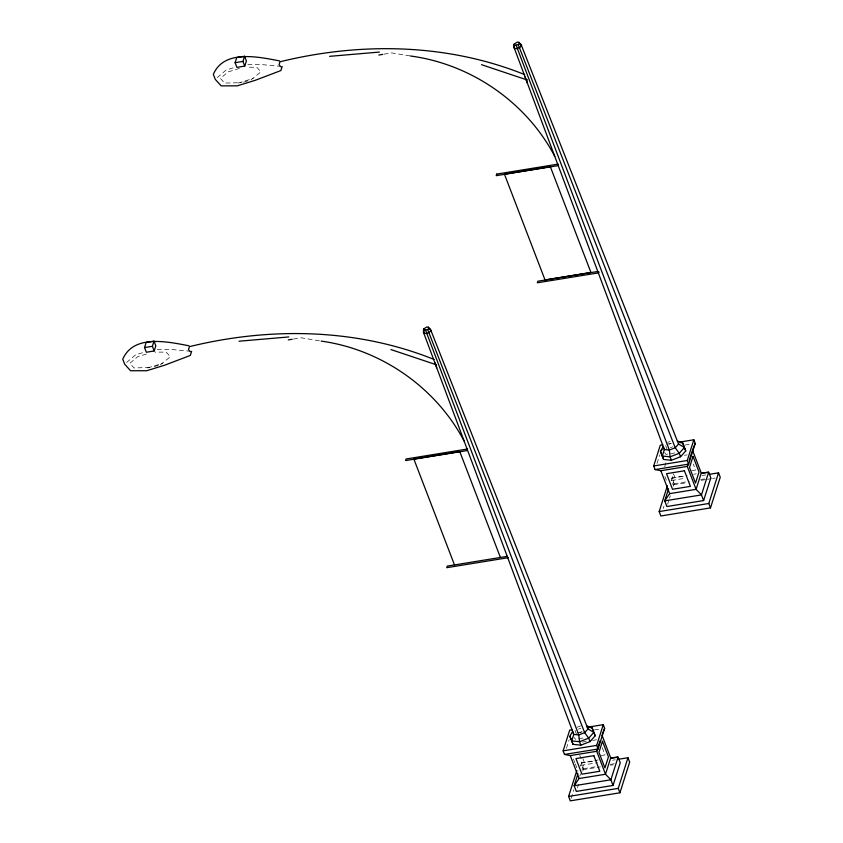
<?xml version="1.0" encoding="UTF-8"?>
<svg xmlns="http://www.w3.org/2000/svg" width="843" height="843" viewBox="0 0 843 843"><rect width="100%" height="100%" fill="white"/><g stroke="black" fill="none" stroke-linecap="round" stroke-linejoin="round"><path stroke-width="0.63" stroke-dasharray="4.21 3.16" d="M566.443 748.363L569.162 739.827M657.013 463.481L659.732 454.946M664.663 466.843L666.223 461.922M580.469 766.087L582.028 761.166M671.176 480.573L672.598 476.284L671.671 473.892M571.069 798.395L573.798 789.817M663.199 508.614L663.978 506.158M579.826 776.192L580.564 773.863M582.049 769.195L584.273 762.198L582.882 758.584M672.619 484.314L674.843 477.317L673.452 473.703M577.455 787.826L578.604 784.243M582.776 771.113L583.535 768.721L581.364 763.063L598.109 759.954M667.645 504.135L669.173 499.362M669.553 498.171L670.311 495.779M673.346 486.232L674.105 483.84L671.934 478.181L684.906 475.684M217.22 77.598L226.166 69.99L234.523 67.408M250.929 79.895L260.919 71.866L256.767 67.229L246.894 67.24M126.65 362.479L135.597 354.871L143.953 352.29M160.36 364.777L170.349 356.747L166.197 352.121L155.091 352.121M667.667 442.375L670.016 441.458M669.068 444.24L671.355 443.355M670.385 447.686L672.682 446.79M577.097 727.256L580.627 725.886M578.498 729.121L580.785 728.236M579.815 732.567L582.113 731.682M239.433 68.399L228.147 71.887L220.434 78.441L224.586 83.078L241.33 82.667M238.158 83.067L253.206 78.431M243.606 82.161L248.485 80.654M146.355 354.06L137.578 356.768L129.864 363.322L134.016 367.959L151.824 367.411M147.588 367.948L162.636 363.312M154.258 366.663L159.137 365.156M384.018 54.173L391.795 52.909L410.499 56.007M293.448 339.055L301.225 337.79L319.929 340.888M666.739 444.187L670.606 443.555M684.895 445.072L690.059 444.229M674.853 452.965L666.044 454.398L664.579 452.543M684.495 455.294L687.045 454.872M691.755 470.679L695.591 470.046L693.283 464.05M693.715 474.251L696.234 473.84M671.934 478.181L687.129 475.715M671.46 480.489L685.464 478.213M702.008 475.526L705.823 474.904M674.105 483.84L689.3 481.364M700.702 479.519L704.495 478.898M673.157 484.894L687.15 482.618M701.155 480.341L706.244 479.519M707.519 479.309L711.334 478.687M712.609 478.487L715.149 478.065M577.55 732.683L581.428 732.051M594.326 729.954L599.489 729.111M583.019 738.046L575.474 739.279L574.009 737.425M582.418 742.04L586.254 741.418M592.65 740.386L596.475 739.764M601.185 755.56L605.021 754.938L602.26 747.741M581.364 763.063L596.559 760.597M580.89 765.37L597.434 762.683M612.713 760.196L615.253 759.785M583.535 768.721L596.201 766.666M610.132 764.401L616.465 763.368M582.587 769.775L600.406 766.877M610.585 765.223L613.124 764.812M247.81 64.458L260.234 64.447L280.898 66.355M157.241 349.339L169.664 349.329L190.328 351.236M665.633 445.568L666.95 449.013M664.937 476.548L666.318 480.141M575.063 730.449L576.38 733.895M579.721 755.17L581.101 758.774M573.451 759.027L574.831 762.63M575.295 763.832L578.056 771.018"/><path stroke-width="1.26" d="M423.86 333.27L423.513 329.097L426.684 327.031L428.402 327.21L430.952 330.519L429.298 332.384L426.358 333.522L423.86 333.27L423.513 329.097M514.43 48.388L514.082 44.215L517.254 42.15L518.972 42.329L521.522 45.638L519.868 47.503L516.928 48.641L514.43 48.388L514.082 44.215M595.179 735.802L592.018 727.699L586.791 725.939L587.971 728.932L593.862 732.367L595.179 735.802L590.005 741.619L580.838 745.159L573.05 744.369L571.733 740.923L573.788 734.422L423.27 331.773M677.361 441.058L682.588 442.817L685.749 450.921L680.575 456.727L671.407 460.278L663.62 459.488L662.303 456.042L664.358 449.54L513.84 46.892M144.543 347.569L146.176 342.427L154.027 341.152L155.818 345.83L154.185 350.973L146.345 352.248L144.543 347.569L152.393 346.294L154.027 341.152M235.113 62.688L236.746 57.545L244.596 56.27L246.388 60.949L244.755 66.091L236.915 67.366L235.113 62.688L242.963 61.413L244.596 56.27M191.614 351.352L190.318 355.44L164.617 365.209L146.703 370.73L130.549 370.741L124.659 364.176L122.762 359.213C133.605 334.049 168.02 341.815 188.98 345.778M282.184 66.471L280.888 70.559L255.187 80.327L237.273 85.849L221.119 85.86L215.228 79.295L213.332 74.332C224.175 49.168 258.59 56.934 279.549 60.896M467.359 449.783L467.106 450.573L405.62 460.563L406.126 458.982L467.612 448.992M599.046 272.026L598.793 272.816L537.307 282.805L537.813 281.225L598.014 271.435M587.782 727.182L603.272 724.664L604.652 728.278L598.066 749.005L596.707 751.303L570.279 755.602L564.504 754.453L563.124 750.85L569.71 730.112L572.292 729.701M679.637 442.09L693.842 439.783L695.222 443.397L688.636 464.124L687.277 466.421L660.849 470.721L655.074 469.572L653.694 465.968L660.28 445.23L662.861 444.809M617.803 759.374L627.982 757.72L629.668 762.125L619.921 792.789L570.289 800.85L568.604 796.445L576.791 770.692M709.637 474.282L718.552 472.839L720.238 477.243L710.491 507.897L660.859 515.969L659.173 511.564L667.361 485.81M577.95 773.811L574.146 785.75L576.317 791.408L613.051 785.444L620.258 762.757L618.088 757.098L610.69 757.91L605.506 774.232L610.88 779.786L613.051 785.444M668.52 488.929L664.716 500.868L666.887 506.527L703.62 500.563L710.828 477.865L708.657 472.217L701.26 473.028L696.076 489.351L701.45 494.904L703.62 500.563M564.504 754.453L598.066 749.005L596.675 745.391L603.272 724.664M655.074 469.572L688.636 464.124L687.245 460.51L693.842 439.783M600.037 740.818L596.707 751.303L605.506 774.232L579.078 778.521L574.146 785.75L610.88 779.786L618.088 757.098L610.49 758.331M688.014 464.093L687.277 466.421L696.076 489.351L669.648 493.64L664.716 500.868L701.45 494.904L708.657 472.217L702.324 473.239M689.131 460.594L692.092 451.268M619.921 792.789L618.235 788.374L627.982 757.72M710.491 507.897L708.805 503.492L718.552 472.839M695.222 443.397L692.461 450.099L701.26 473.028M602.355 733.863L604.652 728.278M571.206 739.701L569.879 736.255L572.597 731.429L573.788 734.422L578.783 734.927L584.652 732.651L587.971 728.932L430.362 329.033M514.483 45.248L518.234 44.637L519.383 43.362L518.972 42.329M423.924 330.129L427.664 329.529L428.813 328.243L428.402 327.21M662.176 449.445L660.448 451.374L661.776 454.82M520.932 44.142L678.541 444.05L675.222 447.77L669.353 450.046L664.358 449.54L663.167 446.548L660.448 451.374L663.62 459.488M593.862 732.367L588.688 738.173L579.52 741.714L571.733 740.923M378.823 55.016L382.722 54.384M505.705 173.974L550.342 166.714L590.932 272.458L545.021 279.918L504.43 174.174M288.264 339.898L292.152 339.265M653.694 465.968L687.245 460.51M659.173 511.564L708.805 503.492M507.454 556.317L447.243 566.106L446.737 567.687L508.224 557.697M563.124 750.85L596.675 745.391M568.604 796.445L618.235 788.374M525.084 76.998L525.979 79.295L527.065 79.937L526.253 80.001L527.307 82.92M434.514 361.879L435.409 364.176L436.505 364.819L435.683 364.882L436.737 367.801M329.602 56.333L379.382 52.066M239.033 341.215L288.812 336.947M679.985 442.554L682.588 442.817L685.749 450.921M662.303 456.042L670.09 456.832L679.258 453.292L684.432 447.485L678.541 444.05M589.415 727.435L592.018 727.699L593.335 731.134M410.499 56.007C470.826 64.005 526.506 102.288 554.768 156.355M321.172 341.099C381.036 349.36 436.126 387.569 464.208 441.237M524.683 74.584C447.096 43.393 360.604 41.971 279.992 61.781L279.054 64.742L280.888 66.829M481.501 64.679L527.065 79.937M434.113 359.466C356.526 328.275 270.034 326.852 189.422 346.663L188.484 349.624L190.318 351.71M390.931 349.56L436.505 364.819M519.383 43.362L521.522 45.638M428.813 328.243L430.952 330.519M518.234 44.637L675.222 447.77L679.258 453.292L680.575 456.727M427.664 329.529L584.652 732.651L588.688 738.173L590.005 741.619M569.879 736.255L573.05 744.369M671.407 460.278L670.09 456.832L669.353 450.046L516.211 45.427M660.849 470.721L669.648 493.64M601.891 734.98L610.69 757.91M580.838 745.159L579.52 741.714L578.783 734.927L425.641 330.308M500.363 557.339L459.772 451.595L413.86 459.066L454.451 564.81M570.279 755.602L579.078 778.521M242.963 61.413L244.755 66.091M152.393 346.294L154.185 350.973M496.696 174.101L496.19 175.681L557.676 165.692L558.182 164.111L496.696 174.101M602.46 741.282L598.952 752.335L604.937 767.931L608.446 756.877L602.46 741.282M693.03 456.4L689.521 467.454L695.507 483.05L699.016 471.996L693.03 456.4M684.411 470.784L666.528 473.692L672.514 489.277L690.396 486.369L684.411 470.784M593.851 755.665L575.959 758.574L581.944 774.169L599.826 771.261L593.851 755.665"/></g></svg>
